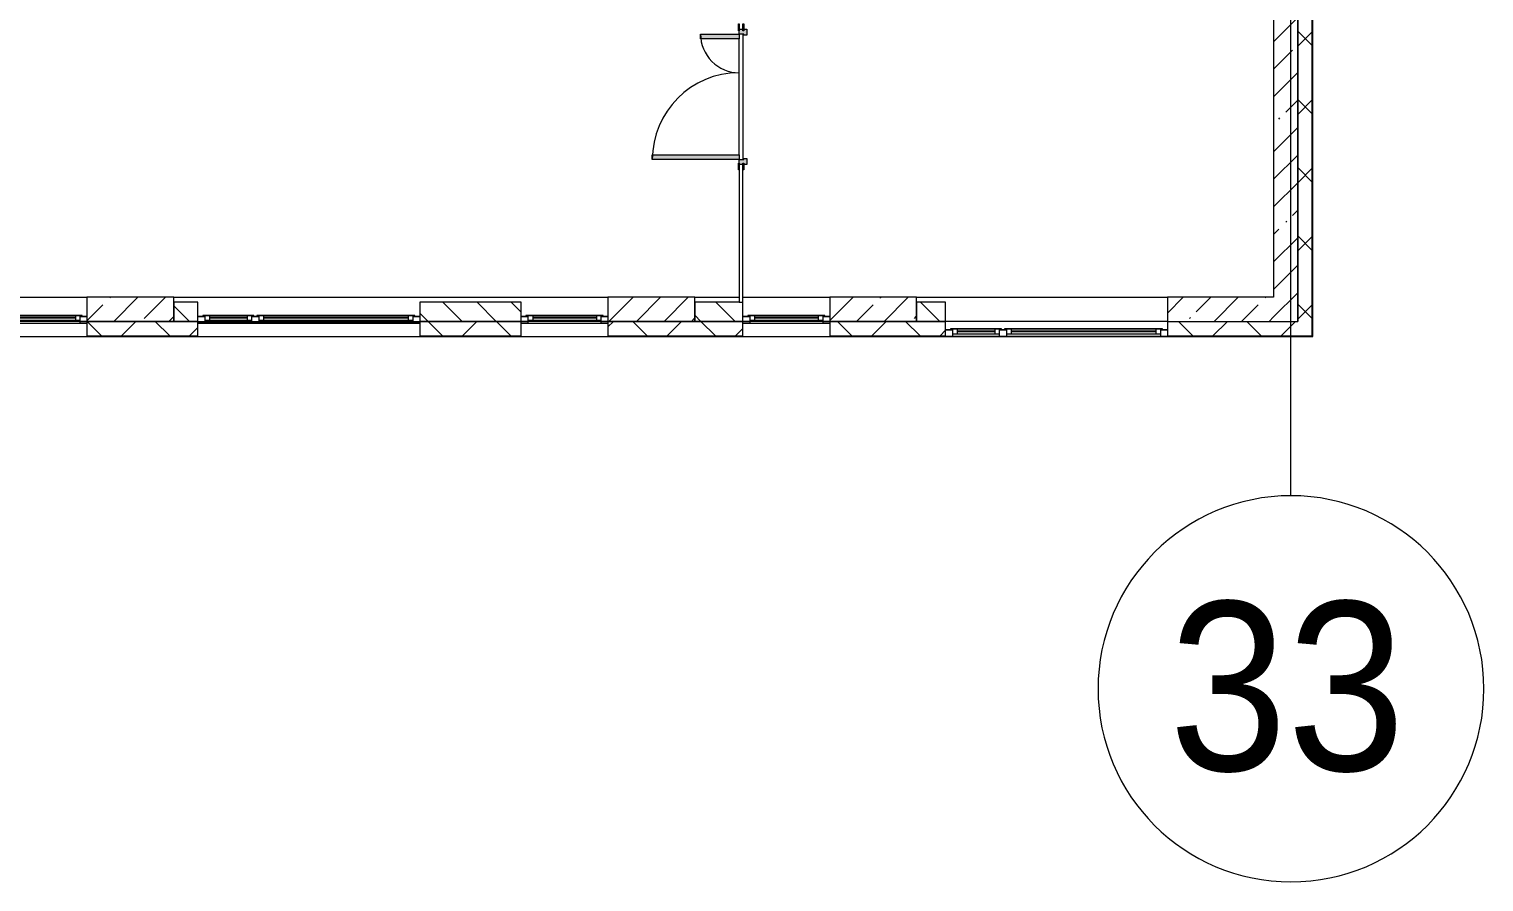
# Model space of a CAD drawing. Header units: millimetres. Extents: x 35111 to 235598, y -8553 to 29000.
# Drawn here: x 220518 to 235598, y -5906 to 2927 of the extents above; entities that cross this region are included whole.
import ezdxf

# ---------------------------------------------------------------- set-up
doc = ezdxf.new("R2010")
doc.units = ezdxf.units.MM
for name, color, linetype, lineweight, true_color in [('A-DOOR-2', 7, 'Continuous', 5, 0xaaaaaa), ('A-DOOR-3', 7, 'Continuous', 5, 0xe2e2e2), ('A-DOOR-FRAM-2', 7, 'Continuous', 5, 0xe2e2e2), ('A-DOOR-FRAM-3', 7, 'Continuous', 5, 0xaaaaaa)]:
    doc.layers.add(name, color=color, linetype=linetype, lineweight=lineweight, true_color=true_color)
for name, color, linetype, lineweight in [('A-GLAZ-2', 7, 'Continuous', 5), ('A-WALL', 7, 'Continuous', 9), ('A-WALL-2', 7, 'Continuous', 5), ('I-WALL-3', 7, 'Continuous', 5), ('S-COLS-1', 7, 'Continuous', 5), ('Оси', 7, 'Continuous', 9), ('Оси-1', 7, 'Continuous', 20)]:
    doc.layers.add(name, color=color, linetype=linetype, lineweight=lineweight)
doc.styles.add('Arial_1', font='arial.ttf', dxfattribs={"width": 0.9, "height": 1750})
pattern_1 = [(45, (108587.53, 0), (-353.5534, 353.5534), []), (135, (108587.53, 0), (-353.5534, -353.5534), [])]
pattern_2 = [(45, (108587.53, 0), (-285.1231, 285.1231), []), (45, (108872.65, 0), (-285.1231, 285.1231), [504.031, -100.806, 16.764, -84.042])]

# ---------------------------------------------------------------- blocks, each defined once
blk = doc.blocks.new('120_Окно_СКБ_2Ст_Фрамуга сверху - 120_Окно_СКБ_2Ст_2300х2500_h_ ДОО-19727959-3_9_2_птичка')
at = {"layer": 'A-GLAZ-2'}
for p, q in [((-1150, -127), (-1150, -57)), ((-1150, -57), (-1080, -57)), ((1150, -57), (-1150, -57)), ((-1080, -127), (-1150, -127)), ((-1150, -127), (-1100, -127)), ((-1080, -127), (-1100, -127)), ((-1100, -127), (-1100, -137)), ((-1100, -137), (540, -137)), ((540, -137), (-1100, -137)), ((-1080, -57), (-1080, -127)), ((-1080, -57), (1080, -57)), ((520, -87), (-1080, -87)), ((-1080, -87), (-1080, -127)), ((-1030, -137), (-1030, -87)), ((-1030, -107), (470, -107)), ((470, -117), (-1030, -117)), ((470, -137), (470, -87)), ((520, -127), (520, -57)), ((520, -57), (590, -57)), ((520, -127), (520, -87)), ((590, -127), (520, -127)), ((540, -127), (520, -127)), ((540, -127), (570, -127)), ((540, -127), (570, -127)), ((540, -137), (540, -127)), ((590, -127), (570, -127)), ((570, -127), (570, -137)), ((570, -137), (1100, -137)), ((1100, -137), (570, -137)), ((590, -57), (590, -127)), ((1080, -87), (590, -87)), ((590, -87), (590, -127)), ((640, -137), (640, -87)), ((640, -107), (1030, -107)), ((1030, -117), (640, -117)), ((1030, -137), (1030, -87)), ((1080, -127), (1080, -57)), ((1080, -57), (1150, -57)), ((1080, -127), (1080, -87)), ((1150, -127), (1080, -127)), ((1100, -127), (1080, -127)), ((1100, -127), (1150, -127)), ((1100, -137), (1100, -127)), ((1150, -57), (1150, -127))]:
    blk.add_line(p, q, dxfattribs=at)
blk = doc.blocks.new('120_Окно_СКБ_1Ст - 120_Окно_СКБ_1Ст 900х2500_h_ с форточкой-22876038-3_9_2_птичка')
at = {"layer": 'A-GLAZ-2'}
for p, q in [((-450, -127), (-450, -57)), ((-450, -57), (-380, -57)), ((450, -57), (-450, -57)), ((-380, -127), (-450, -127)), ((-450, -127), (-400, -127)), ((-380, -127), (-400, -127)), ((-400, -127), (-400, -137)), ((-400, -137), (400, -137)), ((400, -137), (-400, -137)), ((-380, -57), (-380, -127)), ((380, -87), (-380, -87)), ((-380, -87), (-380, -127)), ((-330, -137), (-330, -87)), ((-330, -107), (330, -107)), ((330, -117), (-330, -117)), ((330, -137), (330, -87)), ((380, -127), (380, -57)), ((380, -57), (450, -57)), ((380, -127), (380, -87)), ((450, -127), (380, -127)), ((400, -127), (380, -127)), ((400, -127), (450, -127)), ((400, -137), (400, -127)), ((450, -57), (450, -127))]:
    blk.add_line(p, q, dxfattribs=at)
blk = doc.blocks.new('120_Окно_СКБ_2Ст_Фрамуга сверху - 120_Окно_СКБ_2Ст_2300х2500_h_ ДОО-22877115-3_9_2_птичка')
at = {"layer": 'A-GLAZ-2'}
for p, q in [((-1150, 13), (-1150, 83)), ((-1150, 83), (-1080, 83)), ((1150, 83), (-1150, 83)), ((-1080, 13), (-1150, 13)), ((-1150, 13), (-1100, 13)), ((-1080, 13), (-1100, 13)), ((-1100, 13), (-1100, 3)), ((-1100, 3), (540, 3)), ((540, 3), (-1100, 3)), ((-1080, 83), (-1080, 13)), ((-1080, 83), (1080, 83)), ((520, 53), (-1080, 53)), ((-1080, 53), (-1080, 13)), ((-1030, 3), (-1030, 53)), ((-1030, 33), (470, 33)), ((470, 23), (-1030, 23)), ((470, 3), (470, 53)), ((520, 13), (520, 83)), ((520, 83), (590, 83)), ((520, 13), (520, 53)), ((590, 13), (520, 13)), ((540, 13), (520, 13)), ((540, 13), (570, 13)), ((540, 13), (570, 13)), ((540, 3), (540, 13)), ((590, 13), (570, 13)), ((570, 13), (570, 3)), ((570, 3), (1100, 3)), ((1100, 3), (570, 3)), ((590, 83), (590, 13)), ((1080, 53), (590, 53)), ((590, 53), (590, 13)), ((640, 3), (640, 53)), ((640, 33), (1030, 33)), ((1030, 23), (640, 23)), ((1030, 3), (1030, 53)), ((1080, 13), (1080, 83)), ((1080, 83), (1150, 83)), ((1080, 13), (1080, 53)), ((1150, 13), (1080, 13)), ((1100, 13), (1080, 13)), ((1100, 13), (1150, 13)), ((1100, 3), (1100, 13)), ((1150, 83), (1150, 13))]:
    blk.add_line(p, q, dxfattribs=at)
blk = doc.blocks.new('110_Дверь_СКБ_2Ст - Д-5_п__в составе перегородки _не входит в спец__-32680317-3_9_2_птичка')
at = {"layer": 'A-DOOR-3'}
h = blk.add_hatch(color=256, dxfattribs=at)
h.paths.add_polyline_path([(712, -20), (712, 60), (652, 60), (652, 30), (662, 30), (662, -20)])
h.paths.add_polyline_path([(-628, 60), (-688, 60), (-688, -20), (-638, -20), (-638, 30), (-628, 30)])
for points in [[(-588, -420), (-588, -20), (-638, -20), (-638, -420)], [(662, -920), (662, -20), (612, -20), (612, -920)]]:
    blk.add_hatch(color=256, dxfattribs=at).paths.add_polyline_path(points)
at = {"layer": 'A-DOOR-FRAM-2'}
for points in [[(-673, 28), (-743, 28), (-743, 20), (-673, 20)], [(767, 28), (697, 28), (697, 20), (767, 20)], [(-673, -20), (-743, -20), (-743, -28), (-673, -28)], [(767, -20), (697, -20), (697, -28), (767, -28)]]:
    blk.add_hatch(color=256, dxfattribs=at).paths.add_polyline_path(points)
at = {"layer": 'A-DOOR-2'}
for p, q in [((-638, -20), (-588, -20)), ((-638, -420), (-638, -20)), ((-588, -20), (-588, -420)), ((612, -20), (662, -20)), ((612, -920), (612, -20)), ((662, -20), (662, -920)), ((-588, -420), (-638, -420)), ((662, -920), (612, -920))]:
    blk.add_line(p, q, dxfattribs=at)
for centre, radius, start, end in [((-638, -20), 400, 270, 0), ((662, -20), 900, 180, 270)]:
    blk.add_arc(centre, radius, start, end, dxfattribs=at)
at = {"layer": 'A-DOOR-FRAM-3'}
for p, q in [((-743, 28), (-673, 28)), ((-743, 20), (-743, 28)), ((-673, 20), (-743, 20)), ((-688, 60), (-628, 60)), ((-688, -20), (-688, 60)), ((-688, 20), (-673, 20)), ((-688, 19), (-688, 20)), ((-673, 19), (-688, 19)), ((-673, 28), (-673, 20)), ((-673, 20), (-673, 19)), ((-638, 30), (-638, -20)), ((-628, 30), (-638, 30)), ((-628, 60), (-628, 30)), ((652, 60), (712, 60)), ((652, 30), (652, 60)), ((662, 30), (652, 30)), ((662, -20), (662, 30)), ((697, 20), (697, 28)), ((697, 28), (767, 28)), ((697, 19), (697, 20)), ((697, 20), (712, 20)), ((767, 20), (697, 20)), ((712, 19), (697, 19)), ((712, 60), (712, -20)), ((712, 20), (712, 19)), ((767, 28), (767, 20)), ((-743, -20), (-673, -20)), ((-743, -28), (-743, -20)), ((-673, -28), (-743, -28)), ((-638, -20), (-688, -20)), ((-673, -20), (-673, -28)), ((712, -20), (662, -20)), ((697, -28), (697, -20)), ((697, -20), (767, -20)), ((767, -28), (697, -28)), ((767, -20), (767, -28))]:
    blk.add_line(p, q, dxfattribs=at)
blk = doc.blocks.new('Ось сетки - D8-29747960-3_9_2_птичка')
at = {"layer": 'Оси-1'}
for start, end in [(360, 180), (180, 360)]:
    blk.add_arc((0, 0), 4, start, end, dxfattribs=at)

msp = doc.modelspace()

# ---------------------------------------------------------------- hatches: boundary and pattern name
at = {"layer": 'A-WALL-2'}
h = msp.add_hatch(dxfattribs=at)
h.set_pattern_fill('FP_105', color=256, style=0, pattern_type=2)
h.set_pattern_definition(pattern_1)
h.paths.add_polyline_path([(233667.5, -250), (233817.5, -250), (233817.5, 7700), (233667.5, 7700), (233667.5, -100)])
h.paths.add_polyline_path([(233817.5, 8900), (233817.5, 10820), (233667.5, 10820), (233667.5, 8900)])
h.paths.add_polyline_path([(233817.5, 13120), (233817.5, 21400), (233667.5, 21400), (233667.5, 13120)])
h = msp.add_hatch(dxfattribs=at)
h.set_pattern_fill('FP_103', color=256, style=0, pattern_type=2)
h.set_pattern_definition([(135, (108587.53, 0), (-176.7767, -176.7767), [])])
h.paths.add_polyline_path([(229717.5, -100), (230017.5, -100), (230017.5, 100), (229717.5, 100)])
h.paths.add_polyline_path([(220217.5, -100), (220217.5, 100), (219317.5, 100), (219317.5, -100), (219524.3, -100)])
h.paths.add_polyline_path([(217659.8, -100), (218417.5, -100), (218417.5, 100), (217517.5, 100), (217517.5, -100)])
h.paths.add_polyline_path([(227917.5, -100), (227914.1, 100), (227417.5, 100), (227417.5, -100), (227914.1, -100)])
h.paths.add_polyline_path([(222017.5, -100), (222267.5, -100), (222267.5, 100), (222017.5, 100)])
h.paths.add_polyline_path([(224567.5, -100), (225617.5, -100), (225617.5, 100), (224567.5, 100)])
h.paths.add_polyline_path([(211217.5, -100), (211467.5, -100), (211467.5, 100), (211217.5, 100)])
h.paths.add_polyline_path([(213767.5, -100), (214817.5, -100), (214817.5, 100), (213767.5, 100)])
h.paths.add_polyline_path([(210317.5, -100), (210317.5, 100), (209417.5, 100), (209417.5, -100), (210202.2, -100)])
h.paths.add_polyline_path([(203117.5, -100), (203367.5, -100), (203367.5, 100), (203117.5, 100), (203117.5, 56.5)])
h.paths.add_polyline_path([(205667.5, -100), (206717.5, -100), (206717.5, 100), (205667.5, 100)])
h.paths.add_polyline_path([(200517.5, -100), (201317.5, -100), (201317.5, 100), (200517.5, 100)])
h = msp.add_hatch(dxfattribs=at)
h.set_pattern_fill('FP_105', color=256, style=0, pattern_type=2)
h.set_pattern_definition(pattern_1)
h.paths.add_polyline_path([(232575.1, -250), (233667.5, -250), (233667.5, -100), (232317.5, -100), (232317.5, -250)])
h.paths.add_polyline_path([(228846.3, -250), (230017.5, -250), (230017.5, -100), (228817.5, -100), (228817.5, -250)])
h.paths.add_polyline_path([(218417.5, -250), (218417.5, -100), (217517.5, -100), (217517.5, -250), (217659.8, -250)])
h.paths.add_polyline_path([(216617.5, -250), (216617.5, -100), (215717.5, -100), (215717.5, -250), (215795.4, -250)])
h.paths.add_polyline_path([(219317.5, -250), (220217.5, -250), (220217.5, -100), (219317.5, -100)])
h.paths.add_polyline_path([(227917.5, -250), (227914.1, -100), (226517.5, -100), (226517.5, -250), (227914.1, -250)])
h.paths.add_polyline_path([(221117.5, -250), (222267.5, -250), (222267.5, -100), (221117.5, -100)])
h.paths.add_polyline_path([(224567.5, -250), (225617.5, -250), (225617.5, -100), (224567.5, -100)])
h.paths.add_polyline_path([(208517.5, -250), (208517.5, -100), (207617.5, -100), (207617.5, -250), (208337.8, -250)])
h.paths.add_polyline_path([(213931, -250), (214817.5, -250), (214817.5, -100), (213767.5, -100), (213767.5, -250)])
h.paths.add_polyline_path([(203117.5, -250), (203367.5, -250), (203367.5, -100), (202217.5, -100), (202217.5, -250), (202744.6, -250)])
h.paths.add_polyline_path([(209417.5, -250), (211467.5, -250), (211467.5, -100), (209417.5, -100)])
h.paths.add_polyline_path([(206717.5, -250), (206717.5, -100), (205667.5, -100), (205667.5, -250), (206473.4, -250)])
h.paths.add_polyline_path([(200880.2, -250), (201317.5, -250), (201317.5, -100), (200517.5, -100), (200517.5, -250)])
h.paths.add_polyline_path([(199617.5, -250), (199617.5, -100), (197797.5, -100), (197797.5, -250), (199481.9, -250)])
at = {"layer": 'I-WALL-3'}
h = msp.add_hatch(dxfattribs=at)
h.set_pattern_fill('FP_101', color=256, style=0, pattern_type=2)
h.set_pattern_definition(pattern_2)
h.paths.add_polyline_path([(233667.5, -100), (233667.5, 7700), (233417.5, 7700), (233417.5, -100)])
h = msp.add_hatch(dxfattribs=at)
h.set_pattern_fill('FP_101', color=256, style=0, pattern_type=2)
h.set_pattern_definition(pattern_2)
h.paths.add_polyline_path([(233417.5, -100), (233417.5, 150), (232317.5, 150), (232317.5, -100), (232575.1, -100)])
at = {"layer": 'S-COLS-1'}
h = msp.add_hatch(dxfattribs=at)
h.set_pattern_fill('FP_101', color=256, style=0, pattern_type=2)
h.set_pattern_definition(pattern_2)
h.paths.add_polyline_path([(222017.5, -100), (222017.5, 150), (221117.5, 150), (221117.5, -100), (221388.7, -100)])
h = msp.add_hatch(dxfattribs=at)
h.set_pattern_fill('FP_101', color=256, style=0, pattern_type=2)
h.set_pattern_definition(pattern_2)
h.paths.add_polyline_path([(227417.5, -100), (227417.5, 150), (226517.5, 150), (226517.5, -100), (226981.9, -100)])
h = msp.add_hatch(dxfattribs=at)
h.set_pattern_fill('FP_101', color=256, style=0, pattern_type=2)
h.set_pattern_definition(pattern_2)
h.paths.add_polyline_path([(229717.5, -100), (229717.5, 150), (228817.5, 150), (228817.5, -100), (228846.3, -100)])

# ---------------------------------------------------------------- linework, layer by layer
at = {"layer": 'A-WALL'}
for p, q in [((233817.5, -250), (233817.5, 7700)), ((233820.5, -253), (233820.5, 7700)), ((227877.5, 100), (227917.5, 100)), ((222017.5, -100), (222267.5, -100)), ((222267.5, -100), (222017.5, -100)), ((224567.5, -100), (225617.5, -100)), ((225617.5, -100), (224567.5, -100)), ((227417.5, -100), (227917.5, -100)), ((227917.5, -100), (227417.5, -100)), ((229717.5, -100), (230017.5, -100)), ((230017.5, -100), (229717.5, -100)), ((221117.5, -250), (222267.5, -250)), ((221117.5, -253), (222267.5, -253)), ((224567.5, -250), (225617.5, -250)), ((224567.5, -253), (225617.5, -253)), ((226517.5, -250), (227917.5, -250)), ((226517.5, -253), (227917.5, -253)), ((228817.5, -250), (230017.5, -250)), ((228817.5, -253), (230017.5, -253)), ((232317.5, -250), (233817.5, -250)), ((232317.5, -253), (233820.5, -253))]:
    msp.add_line(p, q, dxfattribs=at)
at = {"layer": 'A-WALL-2'}
for p, q in [((233825.5, -258), (233825.5, 21558)), ((233667.5, 8900), (233667.5, -100)), ((222267.5, 100), (222017.5, 100)), ((222017.5, 100), (222017.5, -100)), ((222267.5, -258), (222267.5, 100)), ((225617.5, 100), (224567.5, 100)), ((224567.5, 100), (224567.5, -258)), ((225617.5, -258), (225617.5, 100)), ((227877.5, 100), (227417.5, 100)), ((227417.5, 100), (227417.5, -100)), ((227917.5, -258), (227917.5, 100)), ((230017.5, 100), (229717.5, 100)), ((229717.5, 100), (229717.5, -100)), ((230017.5, -258), (230017.5, 100)), ((222017.5, -100), (221117.5, -100)), ((221117.5, -100), (221117.5, -258)), ((222267.5, -100), (224567.5, -100)), ((227417.5, -100), (226517.5, -100)), ((226517.5, -100), (226517.5, -258)), ((229717.5, -100), (228817.5, -100)), ((228817.5, -100), (228817.5, -258)), ((232317.5, -100), (232317.5, -258)), ((232317.5, -100), (233667.5, -100)), ((218417.5, -258), (233825.5, -258))]:
    msp.add_line(p, q, dxfattribs=at)
at = {"layer": 'I-WALL-3'}
for p, q in [((233417.5, 10000), (233417.5, 150)), ((233667.5, -100), (233667.5, 7700)), ((227917.5, 2875), (227917.5, 1575)), ((227877.5, 1625), (227877.5, 2825)), ((227877.5, 1470), (227877.5, 100)), ((227917.5, 100), (227917.5, 1470)), ((218337.5, 150), (221117.5, 150)), ((222017.5, 150), (226517.5, 150)), ((227417.5, 150), (227877.5, 150)), ((227917.5, 150), (228817.5, 150)), ((229717.5, 150), (232317.5, 150)), ((233417.5, 150), (232317.5, 150)), ((232317.5, 150), (232317.5, -100)), ((221117.5, -100), (220217.5, -100)), ((226517.5, -100), (225617.5, -100)), ((228817.5, -100), (227917.5, -100)), ((232317.5, -100), (230017.5, -100)), ((232317.5, -100), (233667.5, -100))]:
    msp.add_line(p, q, dxfattribs=at)
at = {"layer": 'S-COLS-1'}
for p, q in [((222017.5, 150), (221117.5, 150)), ((221117.5, 150), (221117.5, -100)), ((222017.5, 100), (222017.5, 150)), ((222017.5, -100), (222017.5, 100)), ((227417.5, 150), (226517.5, 150)), ((226517.5, 150), (226517.5, -100)), ((227417.5, 100), (227417.5, 150)), ((227417.5, -100), (227417.5, 100)), ((229717.5, 150), (228817.5, 150)), ((228817.5, 150), (228817.5, -100)), ((229717.5, 100), (229717.5, 150)), ((229717.5, -100), (229717.5, 100)), ((221117.5, -100), (222017.5, -100)), ((226517.5, -100), (227417.5, -100)), ((228817.5, -100), (229717.5, -100))]:
    msp.add_line(p, q, dxfattribs=at)
at = {"layer": 'Оси'}
msp.add_line((233597.5, -1906.3), (233597.5, 9979), dxfattribs=at)

# ---------------------------------------------------------------- block references
at = {"layer": 'A-DOOR-2', "rotation": 270}
msp.add_blockref('110_Дверь_СКБ_2Ст - Д-5_п__в составе перегородки _не входит в спец__-32680317-3_9_2_птичка', (227897.5, 2237.5), dxfattribs=at)
at = {"layer": 'A-GLAZ-2', "rotation": 180}
for name, p in [('120_Окно_СКБ_1Ст - 120_Окно_СКБ_1Ст 900х2500_h_ с форточкой-22876038-3_9_2_птичка', (220667.5, -175)), ('120_Окно_СКБ_2Ст_Фрамуга сверху - 120_Окно_СКБ_2Ст_2300х2500_h_ ДОО-19727959-3_9_2_птичка', (223417.5, -175)), ('120_Окно_СКБ_1Ст - 120_Окно_СКБ_1Ст 900х2500_h_ с форточкой-22876038-3_9_2_птичка', (226067.5, -175)), ('120_Окно_СКБ_1Ст - 120_Окно_СКБ_1Ст 900х2500_h_ с форточкой-22876038-3_9_2_птичка', (228367.5, -175)), ('120_Окно_СКБ_2Ст_Фрамуга сверху - 120_Окно_СКБ_2Ст_2300х2500_h_ ДОО-22877115-3_9_2_птичка', (231167.5, -175))]:
    msp.add_blockref(name, p, dxfattribs=at)
at = {"layer": 'Оси-1', "xscale": 499.9999999999995, "yscale": 499.9999999999995, "zscale": 499.9999999999995}
msp.add_blockref('Ось сетки - D8-29747960-3_9_2_птичка', (233597.5, -3906.3), dxfattribs=at)

# ---------------------------------------------------------------- texts
at = {"layer": 'Оси', "insert": (232334.4, -3003), "char_height": 1750, "width": 3030.379, "attachment_point": 1, "style": 'Arial_1'}
msp.add_mtext('33', dxfattribs=at)

doc.saveas('drawing.dxf')
